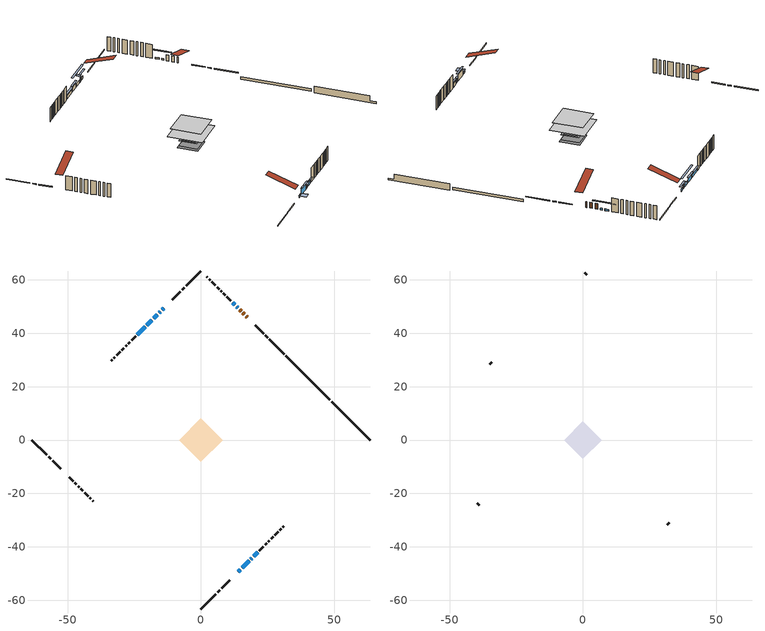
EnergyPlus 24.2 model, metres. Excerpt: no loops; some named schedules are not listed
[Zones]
conditioned space
 floor outside (Floor1 construction): -3.19,0 0,3.19 3.19,0 0,-3.19 z1.17
 floor adiabatic (Floor3 construction): -4.11,0 0,4.11 4.11,0 0,-4.11 z1.17
 floor adiabatic (AdiabaticFloorConstruction): -8.16,0 0,8.16 8.16,0 0,-8.16 z3.61
 floor foundation (Slab1 construction): -4.76,0 0,4.76 4.76,0 0,-4.76 z-1.15
 floor foundation (Slab2 construction): -4.12,0.26 -0.26,4.12 4.12,-0.26 0.26,-4.12 z-0.76
 wall outside (RimJoist1 construction): 0,-63.33 5.55,-57.77 / -63.33,0 -57.77,-5.55 / 0,63.33 -5.55,57.77 / 31.15,32.18 25.6,37.73 z1.17:1.47
 wall outside (RimJoist2 construction): 6.21,-57.12 7.03,-56.3 / -57.12,-6.21 -56.3,-7.03 / -6.21,57.12 -7.03,56.3 / 24.94,38.39 24.12,39.2 z1.17:1.47
 wall outside (RimJoist4 construction): 7.68,-55.64 10.77,-52.56 / -55.64,-7.68 -52.56,-10.77 / -7.68,55.64 -10.77,52.56 / 23.47,39.86 20.38,42.95 z1.17:1.47
 wall outside (AdiabaticWallConstruction 1): 17.25,46.07 16.94,46.39 / 16.28,47.04 15.7,47.63 / 15.04,48.28 14.46,48.87 z1.17:3.2
 wall outside (AdiabaticWallConstruction): -13.89,49.43 -14.61,48.71 / 18.66,-44.67 19.09,-44.24 z1.17:2.19; 13.8,49.52 13.37,49.96 / 12.72,50.61 11.85,51.48 / 13.89,-49.43 14.76,-48.57 z1.17:1.78; 15.41,-47.91 18,-45.33 z1.17:3.25; -15.27,48.06 -15.66,47.66 z1.17:2.95; -16.32,47.01 -17.76,45.57 / 19.74,-43.58 21.18,-42.14 / -20.94,42.39 -23.82,39.51 z1.17:2.29; -18.42,44.91 -20.28,43.04 z1.17:2.69
 wall outside (Wall1 construction): 21.84,-41.49 23.37,-39.96 / -49.43,-13.9 -47.9,-15.43 / -24.47,38.85 -26,37.32 / 11.2,52.13 9.66,53.66 z1.17:6.05
 wall outside (Wall2 construction): 24.03,-39.3 24.62,-38.71 / -47.24,-16.08 -46.66,-16.67 / -26.66,36.67 -27.25,36.08 / 9.01,54.32 8.42,54.91 z1.17:6.05
 wall outside (Wall3 construction): 25.27,-38.05 25.59,-37.73 / -46,-17.33 -45.68,-17.65 / -27.91,35.42 -28.23,35.1 / 7.76,55.56 7.44,55.88 z1.17:6.05
 wall outside (Wall4 construction): 26.25,-37.08 27.04,-36.29 / -45.02,-18.3 -44.24,-19.09 / -28.88,34.44 -29.67,33.66 / 6.79,56.54 6,57.33 z1.17:6.05
 wall outside (Wall5 construction): 27.69,-35.63 28.94,-34.39 / -43.58,-19.75 -42.33,-21 / -30.33,33 -31.57,31.75 / 5.34,57.98 4.09,59.23 z1.17:6.05
 wall outside (Wall6 construction): 29.6,-33.73 29.98,-33.34 / -41.67,-21.65 -41.29,-22.04 / -32.23,31.1 -32.62,30.71 / 3.44,59.89 3.05,60.28 z1.17:6.05
 wall outside (Wall7 construction): 30.64,-32.69 30.95,-32.38 / -40.63,-22.7 -40.32,-23 / -33.27,30.05 -33.58,29.75 / 2.39,60.93 2.09,61.24 z1.17:6.05
 wall foundation (FoundationWall1 construction): 48.93,14.4,-1.15 48.93,14.4,1.17 61.89,1.44,1.17 61.89,1.44,-0.57 63.33,0,-0.57 63.33,0,-1.15
 wall foundation (FoundationWall2 construction): 48.27,15.05 31.81,31.52 z-0.76:0.15
 window (WindowConstruction): -13.9,49.43 -14.61,48.71 z1.17:2.18
 window (WindowConstruction 8): 13.8,49.52 13.37,49.96 z1.17:1.78
 window (WindowConstruction 9): 12.71,50.61 11.85,51.47 z1.17:1.78
 window (WindowConstruction 10): 13.9,-49.43 14.76,-48.57 z1.17:1.78
 window (WindowConstruction 1): 15.41,-47.91 18,-45.33 z1.17:3.25
 window (WindowConstruction 7): -15.27,48.06 -15.66,47.66 z1.17:2.95
 window (WindowConstruction 2): -16.32,47.01 -17.76,45.57 z1.17:2.29
 window (WindowConstruction 3): -18.42,44.91 -20.28,43.04 z1.17:2.69
 window (WindowConstruction 4): 18.66,-44.67 19.09,-44.24 z1.17:2.18
 window (WindowConstruction 5): 19.75,-43.58 21.18,-42.14 z1.17:2.29
 window (WindowConstruction 6): -20.94,42.39 -23.82,39.51 z1.17:2.29
 door (Door): 17.25,46.07 16.94,46.39 z1.17:3.2
 door (Door 1): 16.28,47.04 15.7,47.63 z1.17:3.2
 door (Door 2): 15.04,48.28 14.46,48.87 z1.17:3.2
 ceiling adiabatic (AdiabaticFloorConstruction): 0,-8.16 8.16,0 0,8.16 -8.16,0 z3.61
attic - vented
 floor to conditioned space (Floor2 construction Reversed): -7.05,0 0,7.05 7.05,0 0,-7.05 z6.05
 wall outside (Wall8 construction): 31.6,-31.72 32.38,-30.95 / -39.67,-23.66 -38.89,-24.43 / -34.24,29.09 -35.01,28.32 / 1.43,61.9 0.66,62.67 z1.17:6.05
 roof outside (Roof1 construction): 13.24,-50.09,6.05 6.37,-43.22,9.28 4.56,-45.03,9.28 11.43,-51.9,6.05; -50.09,-13.24,6.05 -43.22,-6.37,9.28 -45.03,-4.56,9.28 -51.9,-11.43,6.05; -13.24,50.09,6.05 -6.37,43.22,9.28 -4.56,45.03,9.28 -11.43,51.9,6.05; 17.91,45.42,6.05 11.04,38.55,9.28 12.85,36.74,9.28 19.72,43.61,6.05
shading: -15.69,47.64 -12.82,50.51 -13.14,50.83 -16.01,47.96 z3.71; 11.64,51.68 15.53,47.8 15.85,48.12 11.97,52.01 z4.22; 10.13,53.2 14.44,48.89 14.77,49.21 10.45,53.53 z4.22; 14.97,-48.36 13.68,-49.64 15.41,-51.37 16.69,-50.08 z2.08; 18.43,-44.9 14.98,-48.34 15.31,-48.67 18.76,-45.22 z3.86; -15.88,47.45 -15.06,48.27 -15.92,49.13 -16.74,48.31 z3.25; -20.35,42.98 -13.73,49.59 -14.06,49.92 -20.67,43.3 z5.95; -20.72,42.61 -17.98,45.34 -18.31,45.67 -21.04,42.94 z3.3; 19.52,-43.81 18.23,-45.1 18.55,-45.43 19.84,-44.13 z2.79; 21.61,-41.71 19.31,-44.01 19.64,-44.34 21.94,-42.04 z2.9; -24.25,39.08 -20.51,42.82 -20.84,43.14 -24.57,39.4 z2.9
[Building]
Building 1: Terrain=Suburbs
[Site:Location]
Montreal Mirabel Intl AP_QC: Latitude {deg}=45.68; Longitude {deg}=-74.03; Time Zone {hr}=-5; Elevation {m}=82; Keep Site Location Information=Yes
[Site:GroundTemperature:Shallow]
0.642858, -1.75623, -1.94836, -0.80987, 3.76054, 8.30966, 12.2535, 14.7518, 14.9641, 12.9321, 9.08883, 4.67926
[Site:WaterMainsTemperature]
Calculation Method=Schedule; Temperature Schedule=mains temperature schedule
[Material] Roughness=Rough; Thermal Absorptance=0.9
Name | Thickness {m} | Conductivity {W/m-K} | Density {kg/m3} | Specific Heat {J/kg-K} | Solar Absorptance | Visible Absorptance
asphalt or fiberglass shingles | 0.00635 | 0.162714 | 1121.4 | 1465.45 | 0.4 | 0.4
ceiling loosefill ins | 0.254 | 0.0480833 | 16.02 | 1046.75 | 0.7 | 0.7
ceiling stud and cavity | 0.1397 | 0.137024 | 65.682 | 1177.47 | 0.7 | 0.7
concrete 4.0 in. | 0.1016 | 1.803125 | 2242.8 | 837.4 | 0.7 | 0.7
concrete 8.0 in. | 0.2032 | 1.803125 | 2242.8 | 837.4 | 0.7 | 0.7
door material | 0.04445 | 0.0451087 | 512.64 | 1214.23 | 0.7 | 0.7
door material 1 | 0.04445 | 0.188738 | 512.64 | 1214.23 | 0.7 | 0.7
exterior vertical ins | 0.0383733 | 0.029427 | 32.04 | 1214.23 | 0.7 | 0.7
exterior vertical ins 1 | 0.00974159 | 0.029427 | 32.04 | 1214.23 | 0.7 | 0.7
floor covering | 0.0127 | 0.0433444 | 54.468 | 1339.84 | 0.6 | 0.6
floor covering 1 | 0.0127 | 9.015625 | 54.468 | 1339.84 | 0.6 | 0.6
floor rigid ins; wall rigid ins | 0.512978 | 0.029427 | 32.04 | 1214.23 | 0.7 | 0.7
floor stud and cavity | 0.1397 | 1.58053 | 92.3553 | 1139.71 | 0.7 | 0.7
floor stud and cavity 1 | 0.0889 | 0.261322 | 50.32683 | 1063.81 | 0.7 | 0.7
floor stud and cavity 2 | 0.1397 | 1.75129 | 37.0049 | 1207.88 | 0.7 | 0.7
furniture material conditioned space 1 | 0.1524 | 0.115458 | 640.8 | 1214.23 | 0.6 | 0.6
gypsum board | 0.0127 | 0.160291 | 801 | 837.4 | 0.6 | 0.6
gypsum board 1 | 0.00254 | 0.160291 | 801 | 837.4 | 0.6 | 0.6
gypsum board 2 | 0.0127 | 0.160291 | 801 | 837.4 | 0.7 | 0.7
osb sheathing 0.5 in. | 0.0127 | 0.115458 | 512.64 | 1214.23 | 0.7 | 0.7
osb sheathing 0.75 in. | 0.01905 | 0.115458 | 512.64 | 1214.23 | 0.7 | 0.7
osb sheathing 2.0 in. | 0.0508 | 0.115458 | 512.64 | 1214.23 | 0.7 | 0.7
rim joist stud and cavity | 0.0508 | 0.433314 | 125.044 | 1163.47 | 0.6 | 0.6
rim joist stud and cavity 1 | 0.0508 | 0.0412981 | 125.044 | 1163.47 | 0.6 | 0.6
rim joist stud and cavity 2 | 0.0508 | 0.126838 | 50.32683 | 1063.81 | 0.6 | 0.6
wall stud and cavity | 0.1397 | 0.0977075 | 139.0536 | 1170.24 | 0.7 | 0.7
wall stud and cavity 1 | 0.1397 | 0.0777065 | 139.0536 | 1170.24 | 0.7 | 0.7
wall stud and cavity 2 | 0.1397 | 0.0759945 | 139.0536 | 1170.24 | 0.7 | 0.7
wall stud and cavity 3 | 0.0889 | 0.219305 | 50.32683 | 1063.81 | 0.7 | 0.7
wall stud and cavity 4 | 0.1397 | 0.0988026 | 139.0536 | 1170.24 | 0.7 | 0.7
wall stud and cavity 5 | 0.1397 | 0.0765814 | 139.0536 | 1170.24 | 0.7 | 0.7
wall stud and cavity 6 | 0.1397 | 0.168448 | 139.0536 | 1170.24 | 0.7 | 0.7
wall stud and cavity 7 | 0.0889 | 6.9971 | 50.32683 | 1063.81 | 0.6 | 0.6
wall stud and cavity 8 | 0.0889 | 0.380278 | 52.3479 | 1209.89 | 0.7 | 0.7
wall stud and cavity 9 | 0.0889 | 0.391764 | 83.0341 | 1211.67 | 0.7 | 0.7
wood siding | 0.0254 | 0.102417 | 544.68 | 1172.36 | 0.4 | 0.4
wood siding 1 | 0.00254 | 0.102417 | 544.68 | 1172.36 | 0.4 | 0.4
wood siding 2; wood siding 3; wood siding 4 | 0.0254 | 0.102417 | 544.68 | 1172.36 | 0.7 | 0.7
[WindowMaterial:SimpleGlazingSystem]
Name | U-Factor {W/m2-K} | Solar Heat Gain Coefficient
WindowMaterial | 2.93666 | 0.57
WindowMaterial 1 | 2.82821 | 0.59
WindowMaterial 2 | 2.90259 | 0.63
WindowMaterial 3 | 2.87988 | 0.66
WindowMaterial 4 | 2.97414 | 0.52
WindowMaterial 5 | 4.03876 | 0.67
WindowMaterial 6 | 2.75156 | 0.4
WindowMaterial 7 | 2.76916 | 0.49
[Construction]
AdiabaticFloorConstruction: floor stud and cavity 2, floor rigid ins, osb sheathing 0.75 in., floor covering
AdiabaticWallConstruction: wood siding 3, wall rigid ins, wall stud and cavity 8, gypsum board
AdiabaticWallConstruction 1: wood siding 4, wall rigid ins, wall stud and cavity 8, gypsum board
Door: door material
Door 1; Door 2: door material 1
Floor1 construction: floor stud and cavity, osb sheathing 0.75 in., floor covering
Floor2 construction Reversed: gypsum board, ceiling stud and cavity, ceiling loosefill ins
Floor3 construction: floor stud and cavity 1, floor covering 1
FoundationWall1 construction; FoundationWall2 construction: concrete 8.0 in., gypsum board 2
furniture construction conditioned space 1: furniture material conditioned space 1
PartitionWallConstruction: gypsum board, wall stud and cavity 9, gypsum board
RimJoist1 construction: wood siding 2, osb sheathing 2.0 in., rim joist stud and cavity
RimJoist2 construction: wood siding 2, osb sheathing 2.0 in., rim joist stud and cavity 1
RimJoist4 construction: wood siding 2, rim joist stud and cavity 2
Roof1 construction: asphalt or fiberglass shingles
Slab1 construction; Slab2 construction: concrete 4.0 in.
Wall1 construction: wood siding, osb sheathing 0.5 in., wall stud and cavity, gypsum board
Wall2 construction: wood siding, osb sheathing 0.5 in., wall stud and cavity 1, gypsum board
Wall3 construction: wood siding, osb sheathing 0.5 in., wall stud and cavity 2, gypsum board
Wall4 construction: wood siding 1, wall stud and cavity 3, gypsum board 1
Wall5 construction: wood siding, osb sheathing 0.5 in., wall stud and cavity 4, gypsum board
Wall6 construction: wood siding, osb sheathing 0.5 in., wall stud and cavity 5, gypsum board
Wall7 construction: wood siding, osb sheathing 0.5 in., wall stud and cavity 6, gypsum board
Wall8 construction: wood siding 1, wall stud and cavity 7
WindowConstruction: WindowMaterial
WindowConstruction 1: WindowMaterial 1
WindowConstruction 10; WindowConstruction 8: WindowMaterial 6
WindowConstruction 2; WindowConstruction 5; WindowConstruction 6: WindowMaterial 2
WindowConstruction 3: WindowMaterial 3
WindowConstruction 4: WindowMaterial 4
WindowConstruction 7: WindowMaterial 5
WindowConstruction 9: WindowMaterial 7
[Zone] Multiplier=1; Part of Total Floor Area=Yes
Name | Volume {m3}
attic - vented | 52.231
conditioned space | 458.5
[Space]
Name | Zone | Volume {m3}
attic - vented 1 | attic - vented | 52.231
conditioned space 1 | conditioned space | 458.5
[ZoneInfiltration:EffectiveLeakageArea]
infil attic - vented 1: Zone or Space=attic - vented 1; Schedule=Always On Discrete; Effective Air Leakage Area {cm2}=4587.69; Stack Coefficient=0.000564214; Wind Coefficient=1.60488e-05
[ZoneMixing]
whole house fan mix: Zone or Space=attic - vented; Schedule=Always On Continuous; Design Flow Rate Calculation Method=Flow/Zone; Design Flow Rate {m3/s}=0; Source Zone or Space=conditioned space
[SurfaceProperty:ExposedFoundationPerimeter] Exposed Perimeter Calculation Method=TotalExposedPerimeter
Name | Total Exposed Perimeter {m}
Slab1 | 20.361
Slab2 | 23.287
[InternalMass] Zone or ZoneList=conditioned space; Space or SpaceList=conditioned space 1
Name | Construction | Surface Area {m2}
furniture mass conditioned space 1 | furniture construction conditioned space 1 | 106.548
partition wall mass | PartitionWallConstruction | 232.61
[Lights]
interior lighting: Zone or ZoneList or Space or SpaceList=conditioned space 1; Schedule=interior lighting schedule; Design Level Calculation Method=LightingLevel; Lighting Level {W}=343.2; Return Air Fraction=0; Fraction Radiant=0.6; Fraction Visible=0.2; Fraction Replaceable=1
[People]
occupants: Zone or ZoneList or Space or SpaceList=conditioned space 1; Number of People Schedule=occupants schedule; Number of People Calculation Method=People; Number of People=3; Fraction Radiant=0.314171; Sensible Heat Fraction=0.56303; Activity Level Schedule=occupants activity schedule; Carbon Dioxide Generation Rate {m3/s-W}=0; Enable ASHRAE 55 Comfort Warnings=No; Mean Radiant Temperature Calculation Type=EnclosureAveraged
[ElectricEquipment] Zone or ZoneList or Space or SpaceList=conditioned space 1; Design Level Calculation Method=EquipmentLevel
Name | Schedule | Design Level {W} | Fraction Latent | Fraction Radiant | Fraction Lost
clothes dryer | clothes dryer schedule | 140.772 | 0.015 | 0.081 | 0.85
clothes washer | clothes washer schedule | 32.1985 | 0.03 | 0.162 | 0.7
cooking range | cooking range schedule | 215.147 | 0.08 | 0.432 | 0.2
dishwasher | dishwasher schedule | 66.8632 | 0.3 | 0.18 | 0.4
fridge | fridge schedule | 72.9452 | 0 | 0.6 | 0
mech vent bath fan 0 | mech vent bath fan 0 schedule | 50.2 | 0 | 0 | 1
mech vent house fan | mech vent house fan schedule | 0 | 0 | 0 | 1
mech vent house fan cfis | mech vent house fan cfis schedule | 0 | 0 | 0 | 0
mech vent range fan 0 | mech vent range fan 0 schedule | 57 | 0 | 0 | 1
misc plug loads | misc plug loads schedule | 494.7 | 0.045 | 0.513 | 0.1
whole house fan | Always On Discrete | 0 | 0 | 0 | 1
[OtherEquipment] Zone or ZoneList or Space or SpaceList=conditioned space 1; Design Level Calculation Method=EquipmentLevel
Name | Fuel Type | Schedule | Design Level {W} | Fraction Latent | Fraction Radiant | Fraction Lost
clothes dryer 1 | Electricity | clothes dryer schedule | 0 | 0.015 | 0.081 | 0.85
cooking range 1 | Electricity | cooking range schedule | 0 | 0.08 | 0.432 | 0.2
general water use latent | None | general water use schedule | 62.594 | 1 | 0 | 0
general water use sensible | None | general water use schedule | -61.6891 | 0 | 0.6 | 0
mech vent house fan latent load | None | Always On Discrete | 0 | 1 | 0 | 0
mech vent house fan sensible load | None | Always On Discrete | 0 | 0 | 0 | 0
water heater energy adjustment1 | Electricity | Always On Discrete | 0.01 | 0 | 0 | 1
[ZoneInfiltration:DesignFlowRate] Zone or ZoneList or Space or SpaceList=conditioned space 1; Schedule=Always On Discrete; Design Flow Rate Calculation Method=Flow/Zone; Design Flow Rate {m3/s}=0
infil flow; natural vent flow; whole house fan flow
[Foundation:Kiva] Initial Indoor Air Temperature {C}=18; Wall Depth Below Slab {m}=0.2032; Custom Block X Position 1 {m}=0.2159; Custom Block Z Position 1 {m}=0
Name | Wall Height Above Grade {m} | Custom Block Material Name 1 | Custom Block Depth 1 {m}
Foundation Kiva 1 | 1.16997 | exterior vertical ins | 2.31999
Foundation Kiva 2 | 0.150023 | exterior vertical ins 1 | 0.910011
[Foundation:Kiva:Settings]
Soil Conductivity {W/m-K}=0.849921; Soil Density {kg/m3}=1842.3; Soil Specific Heat {J/kg-K}=418.7; Ground Solar Absorptivity=0.9; Ground Thermal Absorptivity=0.9; Ground Surface Roughness {m}=0.03; Far-Field Width {m}=40; Deep-Ground Boundary Condition=ZeroFlux; Deep-Ground Depth {m}=40; Minimum Cell Dimension {m}=0.2; Maximum Cell Growth Coefficient=3; Simulation Timestep=Timestep
[Exterior:Lights]
exterior lighting: Schedule=exterior lighting schedule; Design Level {W}=75.6
[Schedule:Constant]
Name | Hourly Value
Always On Continuous; mech vent house fan schedule; mech vent house fan cfis schedule; Always On Discrete | 1
occupants activity schedule | 117.228
fridge schedule | 0
[Schedule:Week:Daily]
interior lighting schedule Week Rule - Jan1-Jan27: interior lighting schedule day, interior lighting schedule day, interior lighting schedule day, interior lighting schedule day, interior lighting schedule day, interior lighting schedule day, interior lighting schedule day, interior lighting schedule default day, interior lighting schedule default day, interior lighting schedule default day, interior lighting schedule default day, interior lighting schedule default day
interior lighting schedule Week Rule - Jan28-Feb3: interior lighting schedule day, interior lighting schedule day, interior lighting schedule day, interior lighting schedule day, interior lighting schedule day 1, interior lighting schedule day 1, interior lighting schedule day 1, interior lighting schedule default day, interior lighting schedule default day, interior lighting schedule default day, interior lighting schedule default day, interior lighting schedule default day
interior lighting schedule Week Rule - Feb4-Feb24: interior lighting schedule day 1, interior lighting schedule day 1, interior lighting schedule day 1, interior lighting schedule day 1, interior lighting schedule day 1, interior lighting schedule day 1, interior lighting schedule day 1, interior lighting schedule default day, interior lighting schedule default day, interior lighting schedule default day, interior lighting schedule default day, interior lighting schedule default day
interior lighting schedule Week Rule - Feb25-Mar3: interior lighting schedule day 1, interior lighting schedule day 1, interior lighting schedule day 1, interior lighting schedule day 1, interior lighting schedule day 2, interior lighting schedule day 2, interior lighting schedule day 2, interior lighting schedule default day, interior lighting schedule default day, interior lighting schedule default day, interior lighting schedule default day, interior lighting schedule default day
interior lighting schedule Week Rule - Mar4-Mar31: interior lighting schedule day 2, interior lighting schedule day 2, interior lighting schedule day 2, interior lighting schedule day 2, interior lighting schedule day 2, interior lighting schedule day 2, interior lighting schedule day 2, interior lighting schedule default day, interior lighting schedule default day, interior lighting schedule default day, interior lighting schedule default day, interior lighting schedule default day
interior lighting schedule Week Rule - Apr1-Apr28: interior lighting schedule day 3, interior lighting schedule day 3, interior lighting schedule day 3, interior lighting schedule day 3, interior lighting schedule day 3, interior lighting schedule day 3, interior lighting schedule day 3, interior lighting schedule default day, interior lighting schedule default day, interior lighting schedule default day, interior lighting schedule default day, interior lighting schedule default day
interior lighting schedule Week Rule - Apr29-May5: interior lighting schedule day 3, interior lighting schedule day 3, interior lighting schedule day 4, interior lighting schedule day 4, interior lighting schedule day 4, interior lighting schedule day 4, interior lighting schedule day 4, interior lighting schedule default day, interior lighting schedule default day, interior lighting schedule default day, interior lighting schedule default day, interior lighting schedule default day
interior lighting schedule Week Rule - May6-May26: interior lighting schedule day 4, interior lighting schedule day 4, interior lighting schedule day 4, interior lighting schedule day 4, interior lighting schedule day 4, interior lighting schedule day 4, interior lighting schedule day 4, interior lighting schedule default day, interior lighting schedule default day, interior lighting schedule default day, interior lighting schedule default day, interior lighting schedule default day
interior lighting schedule Week Rule - May27-Jun2: interior lighting schedule day 4, interior lighting schedule day 4, interior lighting schedule day 4, interior lighting schedule day 4, interior lighting schedule day 4, interior lighting schedule day 5, interior lighting schedule day 5, interior lighting schedule default day, interior lighting schedule default day, interior lighting schedule default day, interior lighting schedule default day, interior lighting schedule default day
interior lighting schedule Week Rule - Jun3-Jun30: interior lighting schedule day 5, interior lighting schedule day 5, interior lighting schedule day 5, interior lighting schedule day 5, interior lighting schedule day 5, interior lighting schedule day 5, interior lighting schedule day 5, interior lighting schedule default day, interior lighting schedule default day, interior lighting schedule default day, interior lighting schedule default day, interior lighting schedule default day
interior lighting schedule Week Rule - Jul1-Jul28: interior lighting schedule day 6, interior lighting schedule day 6, interior lighting schedule day 6, interior lighting schedule day 6, interior lighting schedule day 6, interior lighting schedule day 6, interior lighting schedule day 6, interior lighting schedule default day, interior lighting schedule default day, interior lighting schedule default day, interior lighting schedule default day, interior lighting schedule default day
interior lighting schedule Week Rule - Jul29-Aug4: interior lighting schedule day 6, interior lighting schedule day 6, interior lighting schedule day 6, interior lighting schedule day 7, interior lighting schedule day 7, interior lighting schedule day 7, interior lighting schedule day 7, interior lighting schedule default day, interior lighting schedule default day, interior lighting schedule default day, interior lighting schedule default day, interior lighting schedule default day
interior lighting schedule Week Rule - Aug5-Aug25: interior lighting schedule day 7, interior lighting schedule day 7, interior lighting schedule day 7, interior lighting schedule day 7, interior lighting schedule day 7, interior lighting schedule day 7, interior lighting schedule day 7, interior lighting schedule default day, interior lighting schedule default day, interior lighting schedule default day, interior lighting schedule default day, interior lighting schedule default day
interior lighting schedule Week Rule - Aug26-Sep1: interior lighting schedule day 7, interior lighting schedule day 7, interior lighting schedule day 7, interior lighting schedule day 7, interior lighting schedule day 7, interior lighting schedule day 7, interior lighting schedule day 8, interior lighting schedule default day, interior lighting schedule default day, interior lighting schedule default day, interior lighting schedule default day, interior lighting schedule default day
interior lighting schedule Week Rule - Sep2-Sep29: interior lighting schedule day 8, interior lighting schedule day 8, interior lighting schedule day 8, interior lighting schedule day 8, interior lighting schedule day 8, interior lighting schedule day 8, interior lighting schedule day 8, interior lighting schedule default day, interior lighting schedule default day, interior lighting schedule default day, interior lighting schedule default day, interior lighting schedule default day
interior lighting schedule Week Rule - Sep30-Oct6: interior lighting schedule day 8, interior lighting schedule day 9, interior lighting schedule day 9, interior lighting schedule day 9, interior lighting schedule day 9, interior lighting schedule day 9, interior lighting schedule day 9, interior lighting schedule default day, interior lighting schedule default day, interior lighting schedule default day, interior lighting schedule default day, interior lighting schedule default day
interior lighting schedule Week Rule - Oct7-Oct27: interior lighting schedule day 9, interior lighting schedule day 9, interior lighting schedule day 9, interior lighting schedule day 9, interior lighting schedule day 9, interior lighting schedule day 9, interior lighting schedule day 9, interior lighting schedule default day, interior lighting schedule default day, interior lighting schedule default day, interior lighting schedule default day, interior lighting schedule default day
interior lighting schedule Week Rule - Oct28-Nov3: interior lighting schedule day 9, interior lighting schedule day 9, interior lighting schedule day 9, interior lighting schedule day 9, interior lighting schedule day 10, interior lighting schedule day 10, interior lighting schedule day 10, interior lighting schedule default day, interior lighting schedule default day, interior lighting schedule default day, interior lighting schedule default day, interior lighting schedule default day
interior lighting schedule Week Rule - Nov4-Nov24: interior lighting schedule day 10, interior lighting schedule day 10, interior lighting schedule day 10, interior lighting schedule day 10, interior lighting schedule day 10, interior lighting schedule day 10, interior lighting schedule day 10, interior lighting schedule default day, interior lighting schedule default day, interior lighting schedule default day, interior lighting schedule default day, interior lighting schedule default day
interior lighting schedule Week Rule - Nov25-Dec1: interior lighting schedule day 10, interior lighting schedule day 10, interior lighting schedule day 10, interior lighting schedule day 10, interior lighting schedule day 10, interior lighting schedule day 10, interior lighting schedule day 11, interior lighting schedule default day, interior lighting schedule default day, interior lighting schedule default day, interior lighting schedule default day, interior lighting schedule default day
interior lighting schedule Week Rule - Dec2-Dec31: interior lighting schedule day 11, interior lighting schedule day 11, interior lighting schedule day 11, interior lighting schedule day 11, interior lighting schedule day 11, interior lighting schedule day 11, interior lighting schedule day 11, interior lighting schedule default day, interior lighting schedule default day, interior lighting schedule default day, interior lighting schedule default day, interior lighting schedule default day
occupants schedule Week Rule - Jan1-Dec31: occupants schedule day, occupants schedule day, occupants schedule day, occupants schedule day, occupants schedule day, occupants schedule day, occupants schedule day, occupants schedule default day, occupants schedule default day, occupants schedule default day, occupants schedule default day, occupants schedule default day
clothes dryer schedule Week Rule - Jan1-Dec31: clothes dryer schedule day, clothes dryer schedule day, clothes dryer schedule day, clothes dryer schedule day, clothes dryer schedule day, clothes dryer schedule day, clothes dryer schedule day, clothes dryer schedule default day, clothes dryer schedule default day, clothes dryer schedule default day, clothes dryer schedule default day, clothes dryer schedule default day
clothes washer schedule Week Rule - Jan1-Dec31: clothes washer schedule day, clothes washer schedule day, clothes washer schedule day, clothes washer schedule day, clothes washer schedule day, clothes washer schedule day, clothes washer schedule day, clothes washer schedule default day, clothes washer schedule default day, clothes washer schedule default day, clothes washer schedule default day, clothes washer schedule default day
cooking range schedule Week Rule - Jan1-Dec31: cooking range schedule day, cooking range schedule day, cooking range schedule day, cooking range schedule day, cooking range schedule day, cooking range schedule day, cooking range schedule day, cooking range schedule default day, cooking range schedule default day, cooking range schedule default day, cooking range schedule default day, cooking range schedule default day
dishwasher schedule Week Rule - Jan1-Dec31: dishwasher schedule day, dishwasher schedule day, dishwasher schedule day, dishwasher schedule day, dishwasher schedule day, dishwasher schedule day, dishwasher schedule day, dishwasher schedule default day, dishwasher schedule default day, dishwasher schedule default day, dishwasher schedule default day, dishwasher schedule default day
mech vent bath fan 0 schedule Week Rule - Jan1-Dec31: mech vent bath fan 0 schedule day, mech vent bath fan 0 schedule day, mech vent bath fan 0 schedule day, mech vent bath fan 0 schedule day, mech vent bath fan 0 schedule day, mech vent bath fan 0 schedule day, mech vent bath fan 0 schedule day, mech vent bath fan 0 schedule default day, mech vent bath fan 0 schedule default day, mech vent bath fan 0 schedule default day, mech vent bath fan 0 schedule default day, mech vent bath fan 0 schedule default day
mech vent range fan 0 schedule Week Rule - Jan1-Dec31: mech vent range fan 0 schedule day, mech vent range fan 0 schedule day, mech vent range fan 0 schedule day, mech vent range fan 0 schedule day, mech vent range fan 0 schedule day, mech vent range fan 0 schedule day, mech vent range fan 0 schedule day, mech vent range fan 0 schedule default day, mech vent range fan 0 schedule default day, mech vent range fan 0 schedule default day, mech vent range fan 0 schedule default day, mech vent range fan 0 schedule default day
misc plug loads schedule Week Rule - Jan1-Dec31: misc plug loads schedule day, misc plug loads schedule day, misc plug loads schedule day, misc plug loads schedule day, misc plug loads schedule day, misc plug loads schedule day, misc plug loads schedule day, misc plug loads schedule default day, misc plug loads schedule default day, misc plug loads schedule default day, misc plug loads schedule default day, misc plug loads schedule default day
general water use schedule Week Rule - Jan1-Dec31: general water use schedule day, general water use schedule day, general water use schedule day, general water use schedule day, general water use schedule day, general water use schedule day, general water use schedule day, general water use schedule default day, general water use schedule default day, general water use schedule default day, general water use schedule default day, general water use schedule default day
exterior lighting schedule Week Rule - Jan1-Jan27: exterior lighting schedule day, exterior lighting schedule day, exterior lighting schedule day, exterior lighting schedule day, exterior lighting schedule day, exterior lighting schedule day, exterior lighting schedule day, exterior lighting schedule default day, exterior lighting schedule default day, exterior lighting schedule default day, exterior lighting schedule default day, exterior lighting schedule default day
exterior lighting schedule Week Rule - Jan28-Feb3: exterior lighting schedule day, exterior lighting schedule day, exterior lighting schedule day, exterior lighting schedule day, exterior lighting schedule day 1, exterior lighting schedule day 1, exterior lighting schedule day 1, exterior lighting schedule default day, exterior lighting schedule default day, exterior lighting schedule default day, exterior lighting schedule default day, exterior lighting schedule default day
exterior lighting schedule Week Rule - Feb4-Feb24: exterior lighting schedule day 1, exterior lighting schedule day 1, exterior lighting schedule day 1, exterior lighting schedule day 1, exterior lighting schedule day 1, exterior lighting schedule day 1, exterior lighting schedule day 1, exterior lighting schedule default day, exterior lighting schedule default day, exterior lighting schedule default day, exterior lighting schedule default day, exterior lighting schedule default day
exterior lighting schedule Week Rule - Feb25-Mar3: exterior lighting schedule day 1, exterior lighting schedule day 1, exterior lighting schedule day 1, exterior lighting schedule day 1, exterior lighting schedule day 2, exterior lighting schedule day 2, exterior lighting schedule day 2, exterior lighting schedule default day, exterior lighting schedule default day, exterior lighting schedule default day, exterior lighting schedule default day, exterior lighting schedule default day
exterior lighting schedule Week Rule - Mar4-Mar31: exterior lighting schedule day 2, exterior lighting schedule day 2, exterior lighting schedule day 2, exterior lighting schedule day 2, exterior lighting schedule day 2, exterior lighting schedule day 2, exterior lighting schedule day 2, exterior lighting schedule default day, exterior lighting schedule default day, exterior lighting schedule default day, exterior lighting schedule default day, exterior lighting schedule default day
exterior lighting schedule Week Rule - Apr1-Apr28: exterior lighting schedule day 3, exterior lighting schedule day 3, exterior lighting schedule day 3, exterior lighting schedule day 3, exterior lighting schedule day 3, exterior lighting schedule day 3, exterior lighting schedule day 3, exterior lighting schedule default day, exterior lighting schedule default day, exterior lighting schedule default day, exterior lighting schedule default day, exterior lighting schedule default day
exterior lighting schedule Week Rule - Apr29-May5: exterior lighting schedule day 3, exterior lighting schedule day 3, exterior lighting schedule day 4, exterior lighting schedule day 4, exterior lighting schedule day 4, exterior lighting schedule day 4, exterior lighting schedule day 4, exterior lighting schedule default day, exterior lighting schedule default day, exterior lighting schedule default day, exterior lighting schedule default day, exterior lighting schedule default day
exterior lighting schedule Week Rule - May6-May26: exterior lighting schedule day 4, exterior lighting schedule day 4, exterior lighting schedule day 4, exterior lighting schedule day 4, exterior lighting schedule day 4, exterior lighting schedule day 4, exterior lighting schedule day 4, exterior lighting schedule default day, exterior lighting schedule default day, exterior lighting schedule default day, exterior lighting schedule default day, exterior lighting schedule default day
[Schedule:Year]
interior lighting schedule: interior lighting schedule Week Rule - Jan1-Jan27, 1, 1, 1, 27, interior lighting schedule Week Rule - Jan28-Feb3, 1, 28, 2, 3, interior lighting schedule Week Rule - Feb4-Feb24, 2, 4, 2, 24, interior lighting schedule Week Rule - Feb25-Mar3, 2, 25, 3, 3, interior lighting schedule Week Rule - Mar4-Mar31, 3, 4, 3, 31, interior lighting schedule Week Rule - Apr1-Apr28, 4, 1, 4, 28, interior lighting schedule Week Rule - Apr29-May5, 4, 29, 5, 5, interior lighting schedule Week Rule - May6-May26, 5, 6, 5, 26, interior lighting schedule Week Rule - May27-Jun2, 5, 27, 6, 2, interior lighting schedule Week Rule - Jun3-Jun30, 6, 3, 6, 30, interior lighting schedule Week Rule - Jul1-Jul28, 7, 1, 7, 28, interior lighting schedule Week Rule - Jul29-Aug4, 7, 29, 8, 4, interior lighting schedule Week Rule - Aug5-Aug25, 8, 5, 8, 25, interior lighting schedule Week Rule - Aug26-Sep1, 8, 26, 9, 1, interior lighting schedule Week Rule - Sep2-Sep29, 9, 2, 9, 29, interior lighting schedule Week Rule - Sep30-Oct6, 9, 30, 10, 6, interior lighting schedule Week Rule - Oct7-Oct27, 10, 7, 10, 27, interior lighting schedule Week Rule - Oct28-Nov3, 10, 28, 11, 3, interior lighting schedule Week Rule - Nov4-Nov24, 11, 4, 11, 24, interior lighting schedule Week Rule - Nov25-Dec1, 11, 25, 12, 1, interior lighting schedule Week Rule - Dec2-Dec31, 12, 2, 12, 31
occupants schedule: occupants schedule Week Rule - Jan1-Dec31, 1, 1, 12, 31
clothes dryer schedule: clothes dryer schedule Week Rule - Jan1-Dec31, 1, 1, 12, 31
clothes washer schedule: clothes washer schedule Week Rule - Jan1-Dec31, 1, 1, 12, 31
cooking range schedule: cooking range schedule Week Rule - Jan1-Dec31, 1, 1, 12, 31
dishwasher schedule: dishwasher schedule Week Rule - Jan1-Dec31, 1, 1, 12, 31
mech vent bath fan 0 schedule: mech vent bath fan 0 schedule Week Rule - Jan1-Dec31, 1, 1, 12, 31
mech vent range fan 0 schedule: mech vent range fan 0 schedule Week Rule - Jan1-Dec31, 1, 1, 12, 31
misc plug loads schedule: misc plug loads schedule Week Rule - Jan1-Dec31, 1, 1, 12, 31
general water use schedule: general water use schedule Week Rule - Jan1-Dec31, 1, 1, 12, 31
exterior lighting schedule: exterior lighting schedule Week Rule - Jan1-Jan27, 1, 1, 1, 27, exterior lighting schedule Week Rule - Jan28-Feb3, 1, 28, 2, 3, exterior lighting schedule Week Rule - Feb4-Feb24, 2, 4, 2, 24, exterior lighting schedule Week Rule - Feb25-Mar3, 2, 25, 3, 3, exterior lighting schedule Week Rule - Mar4-Mar31, 3, 4, 3, 31, exterior lighting schedule Week Rule - Apr1-Apr28, 4, 1, 4, 28, exterior lighting schedule Week Rule - Apr29-May5, 4, 29, 5, 5, exterior lighting schedule Week Rule - May6-May26, 5, 6, 5, 26, exterior lighting schedule Week Rule - May27-Jun2, 5, 27, 6, 2, exterior lighting schedule Week Rule - Jun3-Jun30, 6, 3, 6, 30, exterior lighting schedule Week Rule - Jul1-Jul28, 7, 1, 7, 28, exterior lighting schedule Week Rule - Jul29-Aug4, 7, 29, 8, 4, exterior lighting schedule Week Rule - Aug5-Aug25, 8, 5, 8, 25, exterior lighting schedule Week Rule - Aug26-Sep1, 8, 26, 9, 1, exterior lighting schedule Week Rule - Sep2-Sep29, 9, 2, 9, 29, exterior lighting schedule Week Rule - Sep30-Oct6, 9, 30, 10, 6, exterior lighting schedule Week Rule - Oct7-Oct27, 10, 7, 10, 27, exterior lighting schedule Week Rule - Oct28-Nov3, 10, 28, 11, 3, exterior lighting schedule Week Rule - Nov4-Nov24, 11, 4, 11, 24, exterior lighting schedule Week Rule - Nov25-Dec1, 11, 25, 12, 1, exterior lighting schedule Week Rule - Dec2-Dec31, 12, 2, 12, 31
[Schedule:Compact]
mains temperature schedule: Through: 01/01, For: AllDays, Until: 24:00, 5.61444, Through: 01/02, For: AllDays, Until: 24:00, 5.535, Through: 01/03, For: AllDays, Until: 24:00, 5.45667, Through: 01/04, For: AllDays, Until: 24:00, 5.37944, Through: 01/05, For: AllDays, Until: 24:00, 5.30333, Through: 01/06, For: AllDays, Until: 24:00, 5.22889, Through: 01/07, For: AllDays, Until: 24:00, 5.15611, Through: 01/08, For: AllDays, Until: 24:00, 5.08389, Through: 01/09, For: AllDays, Until: 24:00, 5.01333, Through: 01/10, For: AllDays, Until: 24:00, 4.94444, Through: 01/11, For: AllDays, Until: 24:00, 4.87667, Through: 01/12, For: AllDays, Until: 24:00, 4.81056, Through: 01/13, For: AllDays, Until: 24:00, 4.74556, Through: 01/14, For: AllDays, Until: 24:00, 4.68222, Through: 01/15, For: AllDays, Until: 24:00, 4.62056, Through: 01/16, For: AllDays, Until: 24:00, 4.56, Through: 01/17, For: AllDays, Until: 24:00, 4.50111, Through: 01/18, For: AllDays, Until: 24:00, 4.44389, Through: 01/19, For: AllDays, Until: 24:00, 4.38778, Through: 01/20, For: AllDays, Until: 24:00, 4.33389, Through: 01/21, For: AllDays, Until: 24:00, 4.28111, Through: 01/22, For: AllDays, Until: 24:00, 4.23, Through: 01/23, For: AllDays, Until: 24:00, 4.18056, Through: 01/24, For: AllDays, Until: 24:00, 4.13278, Through: 01/25, For: AllDays, Until: 24:00, 4.08667, Through: 01/26, For: AllDays, Until: 24:00, 4.04222, Through: 01/27, For: AllDays, Until: 24:00, 3.99944, Through: 01/28, For: AllDays, Until: 24:00, 3.95833, Through: 01/29, For: AllDays, Until: 24:00, 3.91889, Through: 01/30, For: AllDays, Until: 24:00, 3.88111, Through: 01/31, For: AllDays, Until: 24:00, 3.845, Through: 02/01, For: AllDays, Until: 24:00, 3.81056, Through: 02/02, For: AllDays, Until: 24:00, 3.77778, Through: 02/03, For: AllDays, Until: 24:00, 3.74722, Through: 02/04, For: AllDays, Until: 24:00, 3.71833, Through: 02/05, For: AllDays, Until: 24:00, 3.69056, Through: 02/06, For: AllDays, Until: 24:00, 3.66556, Through: 02/07, For: AllDays, Until: 24:00, 3.64167, Through: 02/08, For: AllDays, Until: 24:00, 3.61944, Through: 02/09, For: AllDays, Until: 24:00, 3.59944, Through: 02/10, For: AllDays, Until: 24:00, 3.58111, Through: 02/11, For: AllDays, Until: 24:00, 3.56444, Through: 02/12, For: AllDays, Until: 24:00, 3.55, Through: 02/13, For: AllDays, Until: 24:00, 3.53667, Through: 02/14, For: AllDays, Until: 24:00, 3.52556, Through: 02/15, For: AllDays, Until: 24:00, 3.51667, Through: 02/16, For: AllDays, Until: 24:00, 3.50889, Through: 02/17, For: AllDays, Until: 24:00, 3.50333, Through: 02/18, For: AllDays, Until: 24:00, 3.49944, Through: 02/19, For: AllDays, Until: 24:00, 3.49778, Through: 02/20, For: AllDays, Until: 24:00, 3.49778, Through: 02/21, For: AllDays, Until: 24:00, 3.49944, Through: 02/22, For: AllDays, Until: 24:00, 3.50278, Through: 02/23, For: AllDays, Until: 24:00, 3.50833, Through: 02/24, For: AllDays, Until: 24:00, 3.515, Through: 02/25, For: AllDays, Until: 24:00, 3.52444, Through: 02/26, For: AllDays, Until: 24:00, 3.535, Through: 02/27, For: AllDays, Until: 24:00, 3.54778, Through: 02/28, For: AllDays, Until: 24:00, 3.56222, Through: 03/01, For: AllDays, Until: 24:00, 3.57833, Through: 03/02, For: AllDays, Until: 24:00, 3.59667, Through: 03/03, For: AllDays, Until: 24:00, 3.61667, Through: 03/04, For: AllDays, Until: 24:00, 3.63833, Through: 03/05, For: AllDays, Until: 24:00, 3.66167, Through: 03/06, For: AllDays, Until: 24:00, 3.68667, Through: 03/07, For: AllDays, Until: 24:00, 3.71389, Through: 03/08, For: AllDays, Until: 24:00, 3.74278, Through: 03/09, For: AllDays, Until: 24:00, 3.77333, Through: 03/10, For: AllDays, Until: 24:00, 3.80556, Through: 03/11, For: AllDays, Until: 24:00, 3.83944, Through: 03/12, For: AllDays, Until: 24:00, 3.87556, Through: 03/13, For: AllDays, Until: 24:00, 3.91278, Through: 03/14, For: AllDays, Until: 24:00, 3.95222, Through: 03/15, For: AllDays, Until: 24:00, 3.99278, Through: 03/16, For: AllDays, Until: 24:00, 4.03556, Through: 03/17, For: AllDays, Until: 24:00, 4.08, Through: 03/18, For: AllDays, Until: 24:00, 4.12556, Through: 03/19, For: AllDays, Until: 24:00, 4.17333, Through: 03/20, For: AllDays, Until: 24:00, 4.22278, Through: 03/21, For: AllDays, Until: 24:00, 4.27333, Through: 03/22, For: AllDays, Until: 24:00, 4.32556, Through: 03/23, For: AllDays, Until: 24:00, 4.38, Through: 03/24, For: AllDays, Until: 24:00, 4.43556, Through: 03/25, For: AllDays, Until: 24:00, 4.49222, Through: 03/26, For: AllDays, Until: 24:00, 4.55111, Through: 03/27, For: AllDays, Until: 24:00, 4.61111, Through: 03/28, For: AllDays, Until: 24:00, 4.67278, Through: 03/29, For: AllDays, Until: 24:00, 4.73611, Through: 03/30, For: AllDays, Until: 24:00, 4.80056, Through: 03/31, For: AllDays, Until: 24:00, 4.86667, Through: 04/01, For: AllDays, Until: 24:00, 4.93444, Through: 04/02, For: AllDays, Until: 24:00, 5.00333, Through: 04/03, For: AllDays, Until: 24:00, 5.07333, Through: 04/04, For: AllDays, Until: 24:00, 5.145, Through: 04/05, For: AllDays, Until: 24:00, 5.21833, Through: 04/06, For: AllDays, Until: 24:00, 5.29222, Through: 04/07, For: AllDays, Until: 24:00, 5.36778, Through: 04/08, For: AllDays, Until: 24:00, 5.445, Through: 04/09, For: AllDays, Until: 24:00, 5.52333, Through: 04/10, For: AllDays, Until: 24:00, 5.60222, Through: 04/11, For: AllDays, Until: 24:00, 5.68278, Through: 04/12, For: AllDays, Until: 24:00, 5.765, Through: 04/13, For: AllDays, Until: 24:00, 5.84778, Through: 04/14, For: AllDays, Until: 24:00, 5.93167, Through: 04/15, For: AllDays, Until: 24:00, 6.01722, Through: 04/16, For: AllDays, Until: 24:00, 6.10333, Through: 04/17, For: AllDays, Until: 24:00, 6.19056, Through: 04/18, For: AllDays, Until: 24:00, 6.27889, Through: 04/19, For: AllDays, Until: 24:00, 6.36833, Through: 04/20, For: AllDays, Until: 24:00, 6.45833, Through: 04/21, For: AllDays, Until: 24:00, 6.55, Through: 04/22, For: AllDays, Until: 24:00, 6.64222, Through: 04/23, For: AllDays, Until: 24:00, 6.735, Through: 04/24, For: AllDays, Until: 24:00, 6.82944, Through: 04/25, For: AllDays, Until: 24:00, 6.92389, Through: 04/26, For: AllDays, Until: 24:00, 7.01944, Through: 04/27, For: AllDays, Until: 24:00, 7.11611, Through: 04/28, For: AllDays, Until: 24:00, 7.21333, Through: 04/29, For: AllDays, Until: 24:00, 7.31111, Through: 04/30, For: AllDays, Until: 24:00, 7.41, Through: 05/01, For: AllDays, Until: 24:00, 7.50944, Through: 05/02, For: AllDays, Until: 24:00, 7.60889, Through: 05/03, For: AllDays, Until: 24:00, 7.71, Through: 05/04, For: AllDays, Until: 24:00, 7.81111, Through: 05/05, For: AllDays, Until: 24:00, 7.91278, Through: 05/06, For: AllDays, Until: 24:00, 8.015, Through: 05/07, For: AllDays, Until: 24:00, 8.11778, Through: 05/08, For: AllDays, Until: 24:00, 8.22056, Through: 05/09, For: AllDays, Until: 24:00, 8.32444, Through: 05/10, For: AllDays, Until: 24:00, 8.42833, Through: 05/11, For: AllDays, Until: 24:00, 8.53278, Through: 05/12, For: AllDays, Until: 24:00, 8.63722, Through: 05/13, For: AllDays, Until: 24:00, 8.74222, Through: 05/14, For: AllDays, Until: 24:00, 8.84778, Through: 05/15, For: AllDays, Until: 24:00, 8.95333, Through: 05/16, For: AllDays, Until: 24:00, 9.05889, Through: 05/17, For: AllDays, Until: 24:00, 9.165, Through: 05/18, For: AllDays, Until: 24:00, 9.27111, Through: 05/19, For: AllDays, Until: 24:00, 9.37722, Through: 05/20, For: AllDays, Until: 24:00, 9.48389, Through: 05/21, For: AllDays, Until: 24:00, 9.59, Through: 05/22, For: AllDays, Until: 24:00, 9.69667, Through: 05/23, For: AllDays, Until: 24:00, 9.80278, Through: 05/24, For: AllDays, Until: 24:00, 9.90944, Through: 05/25, For: AllDays, Until: 24:00, 10.0156, Through: 05/26, For: AllDays, Until: 24:00, 10.1217, Through: 05/27, For: AllDays, Until: 24:00, 10.2278, Through: 05/28, For: AllDays, Until: 24:00, 10.3339, Through: 05/29, For: AllDays, Until: 24:00, 10.4394, Through: 05/30, For: AllDays, Until: 24:00, 10.545, Through: 05/31, For: AllDays, Until: 24:00, 10.65, Through: 06/01, For: AllDays, Until: 24:00, 10.755, Through: 06/02, For: AllDays, Until: 24:00, 10.86, Through: 06/03, For: AllDays, Until: 24:00, 10.9639, Through: 06/04, For: AllDays, Until: 24:00, 11.0678, Through: 06/05, For: AllDays, Until: 24:00, 11.1717, Through: 06/06, For: AllDays, Until: 24:00, 11.2744, Through: 06/07, For: AllDays, Until: 24:00, 11.3772, Through: 06/08, For: AllDays, Until: 24:00, 11.4789, Through: 06/09, For: AllDays, Until: 24:00, 11.5806, Through: 06/10, For: AllDays, Until: 24:00, 11.6817, Through: 06/11, For: AllDays, Until: 24:00, 11.7822, Through: 06/12, For: AllDays, Until: 24:00, 11.8817, Through: 06/13, For: AllDays, Until: 24:00, 11.9811, Through: 06/14, For: AllDays, Until: 24:00, 12.0794, Through: 06/15, For: AllDays, Until: 24:00, 12.1772, Through: 06/16, For: AllDays, Until: 24:00, 12.2739, Through: 06/17, For: AllDays, Until: 24:00, 12.37, Through: 06/18, For: AllDays, Until: 24:00, 12.4656, Through: 06/19, For: AllDays, Until: 24:00, 12.56, Through: 06/20, For: AllDays, Until: 24:00, 12.6539, Through: 06/21, For: AllDays, Until: 24:00, 12.7467, Through: 06/22, For: AllDays, Until: 24:00, 12.8389, Through: 06/23, For: AllDays, Until: 24:00, 12.93, Through: 06/24, For: AllDays, Until: 24:00, 13.02, Through: 06/25, For: AllDays, Until: 24:00, 13.1089, Through: 06/26, For: AllDays, Until: 24:00, 13.1972, Through: 06/27, For: AllDays, Until: 24:00, 13.2839, Through: 06/28, For: AllDays, Until: 24:00, 13.37, Through: 06/29, For: AllDays, Until: 24:00, 13.455, Through: 06/30, For: AllDays, Until: 24:00, 13.5383, Through: 07/01, For: AllDays, Until: 24:00, 13.6211, Through: 07/02, For: AllDays, Until: 24:00, 13.7028, Through: 07/03, For: AllDays, Until: 24:00, 13.7828, Through: 07/04, For: AllDays, Until: 24:00, 13.8617, Through: 07/05, For: AllDays, Until: 24:00, 13.9394, Through: 07/06, For: AllDays, Until: 24:00, 14.0161, Through: 07/07, For: AllDays, Until: 24:00, 14.0911, Through: 07/08, For: AllDays, Until: 24:00, 14.165, Through: 07/09, For: AllDays, Until: 24:00, 14.2378, Through: 07/10, For: AllDays, Until: 24:00, 14.3089, Through: 07/11, For: AllDays, Until: 24:00, 14.3789, Through: 07/12, For: AllDays, Until: 24:00, 14.4472, Through: 07/13, For: AllDays, Until: 24:00, 14.5144, Through: 07/14, For: AllDays, Until: 24:00, 14.58, Through: 07/15, For: AllDays, Until: 24:00, 14.6444, Through: 07/16, For: AllDays, Until: 24:00, 14.7072, Through: 07/17, For: AllDays, Until: 24:00, 14.7683, Through: 07/18, For: AllDays, Until: 24:00, 14.8278, Through: 07/19, For: AllDays, Until: 24:00, 14.8861, Through: 07/20, For: AllDays, Until: 24:00, 14.9428, Through: 07/21, For: AllDays, Until: 24:00, 14.9978, Through: 07/22, For: AllDays, Until: 24:00, 15.0517, Through: 07/23, For: AllDays, Until: 24:00, 15.1033, Through: 07/24, For: AllDays, Until: 24:00, 15.1539, Through: 07/25, For: AllDays, Until: 24:00, 15.2028, Through: 07/26, For: AllDays, Until: 24:00, 15.2494, Through: 07/27, For: AllDays, Until: 24:00, 15.295, Through: 07/28, For: AllDays, Until: 24:00, 15.3389, Through: 07/29, For: AllDays, Until: 24:00, 15.3811, Through: 07/30, For: AllDays, Until: 24:00, 15.4211, Through: 07/31, For: AllDays, Until: 24:00, 15.46, Through: 08/01, For: AllDays, Until: 24:00, 15.4972, Through: 08/02, For: AllDays, Until: 24:00, 15.5322, Through: 08/03, For: AllDays, Until: 24:00, 15.5656, Through: 08/04, For: AllDays, Until: 24:00, 15.5978, Through: 08/05, For: AllDays, Until: 24:00, 15.6278, Through: 08/06, For: AllDays, Until: 24:00, 15.6561, Through: 08/07, For: AllDays, Until: 24:00, 15.6822, Through: 08/08, For: AllDays, Until: 24:00, 15.7072, Through: 08/09, For: AllDays, Until: 24:00, 15.73, Through: 08/10, For: AllDays, Until: 24:00, 15.7511, Through: 08/11, For: AllDays, Until: 24:00, 15.7706, Through: 08/12, For: AllDays, Until: 24:00, 15.7883, Through: 08/13, For: AllDays, Until: 24:00, 15.8039, Through: 08/14, For: AllDays, Until: 24:00, 15.8178, Through: 08/15, For: AllDays, Until: 24:00, 15.83, Through: 08/16, For: AllDays, Until: 24:00, 15.84, Through: 08/17, For: AllDays, Until: 24:00, 15.8489, Through: 08/18, For: AllDays, Until: 24:00, 15.8556, Through: 08/19, For: AllDays, Until: 24:00, 15.86, Through: 08/20, For: AllDays, Until: 24:00, 15.8633, Through: 08/21, For: AllDays, Until: 24:00, 15.8644, Through: 08/22, For: AllDays, Until: 24:00, 15.8633, Through: 08/23, For: AllDays, Until: 24:00, 15.8611, Through: 08/24, For: AllDays, Until: 24:00, 15.8567, Through: 08/25, For: AllDays, Until: 24:00, 15.8506, Through: 08/26, For: AllDays, Until: 24:00, 15.8428, Through: 08/27, For: AllDays, Until: 24:00, 15.8328, Through: 08/28, For: AllDays, Until: 24:00, 15.8211, Through: 08/29, For: AllDays, Until: 24:00, 15.8078, Through: 08/30, For: AllDays, Until: 24:00, 15.7922, Through: 08/31, For: AllDays, Until: 24:00, 15.7756, Through: 09/01, For: AllDays, Until: 24:00, 15.7567, Through: 09/02, For: AllDays, Until: 24:00, 15.7356, Through: 09/03, For: AllDays, Until: 24:00, 15.7133, Through: 09/04, For: AllDays, Until: 24:00, 15.6889, Through: 09/05, For: AllDays, Until: 24:00, 15.6628, Through: 09/06, For: AllDays, Until: 24:00, 15.635, Through: 09/07, For: AllDays, Until: 24:00, 15.6056, Through: 09/08, For: AllDays, Until: 24:00, 15.5744, Through: 09/09, For: AllDays, Until: 24:00, 15.5411, Through: 09/10, For: AllDays, Until: 24:00, 15.5061, Through: 09/11, For: AllDays, Until: 24:00, 15.47, Through: 09/12, For: AllDays, Until: 24:00, 15.4317, Through: 09/13, For: AllDays, Until: 24:00, 15.3917, Through: 09/14, For: AllDays, Until: 24:00, 15.35, Through: 09/15, For: AllDays, Until: 24:00, 15.3067, Through: 09/16, For: AllDays, Until: 24:00, 15.2617, Through: 09/17, For: AllDays, Until: 24:00, 15.215, Through: 09/18, For: AllDays, Until: 24:00, 15.1667, Through: 09/19, For: AllDays, Until: 24:00, 15.1167, Through: 09/20, For: AllDays, Until: 24:00, 15.065, Through: 09/21, For: AllDays, Until: 24:00, 15.0122, Through: 09/22, For: AllDays, Until: 24:00, 14.9572, Through: 09/23, For: AllDays, Until: 24:00, 14.9011, Through: 09/24, For: AllDays, Until: 24:00, 14.8433, Through: 09/25, For: AllDays, Until: 24:00, 14.7839, Through: 09/26, For: AllDays, Until: 24:00, 14.7233, Through: 09/27, For: AllDays, Until: 24:00, 14.6606, Through: 09/28, For: AllDays, Until: 24:00, 14.5972, Through: 09/29, For: AllDays, Until: 24:00, 14.5317, Through: 09/30, For: AllDays, Until: 24:00, 14.465, Through: 10/01, For: AllDays, Until: 24:00, 14.3967, Through: 10/02, For: AllDays, Until: 24:00, 14.3272, Through: 10/03, For: AllDays, Until: 24:00, 14.2567, Through: 10/04, For: AllDays, Until: 24:00, 14.1844, Through: 10/05, For: AllDays, Until: 24:00, 14.1106, Through: 10/06, For: AllDays, Until: 24:00, 14.0356, Through: 10/07, For: AllDays, Until: 24:00, 13.9594, Through: 10/08, For: AllDays, Until: 24:00, 13.8822, Through: 10/09, For: AllDays, Until: 24:00, 13.8033, Through: 10/10, For: AllDays, Until: 24:00, 13.7233, Through: 10/11, For: AllDays, Until: 24:00, 13.6422, Through: 10/12, For: AllDays, Until: 24:00, 13.56, Through: 10/13, For: AllDays, Until: 24:00, 13.4767, Through: 10/14, For: AllDays, Until: 24:00, 13.3922, Through: 10/15, For: AllDays, Until: 24:00, 13.3067, Through: 10/16, For: AllDays, Until: 24:00, 13.22, Through: 10/17, For: AllDays, Until: 24:00, 13.1322, Through: 10/18, For: AllDays, Until: 24:00, 13.0433, Through: 10/19, For: AllDays, Until: 24:00, 12.9533, Through: 10/20, For: AllDays, Until: 24:00, 12.8628, Through: 10/21, For: AllDays, Until: 24:00, 12.7711, Through: 10/22, For: AllDays, Until: 24:00, 12.6783, Through: 10/23, For: AllDays, Until: 24:00, 12.585, Through: 10/24, For: AllDays, Until: 24:00, 12.4906, Through: 10/25, For: AllDays, Until: 24:00, 12.395, Through: 10/26, For: AllDays, Until: 24:00, 12.2994, Through: 10/27, For: AllDays, Until: 24:00, 12.2022, Through: 10/28, For: AllDays, Until: 24:00, 12.105, Through: 10/29, For: AllDays, Until: 24:00, 12.0067, Through: 10/30, For: AllDays, Until: 24:00, 11.9078, Through: 10/31, For: AllDays, Until: 24:00, 11.8083, Through: 11/01, For: AllDays, Until: 24:00, 11.7078, Through: 11/02, For: AllDays, Until: 24:00, 11.6072, Through: 11/03, For: AllDays, Until: 24:00, 11.5056, Through: 11/04, For: AllDays, Until: 24:00, 11.4039, Through: 11/05, For: AllDays, Until: 24:00, 11.3011, Through: 11/06, For: AllDays, Until: 24:00, 11.1983, Through: 11/07, For: AllDays, Until: 24:00, 11.095, Through: 11/08, For: AllDays, Until: 24:00, 10.9911, Through: 11/09, For: AllDays, Until: 24:00, 10.8872, Through: 11/10, For: AllDays, Until: 24:00, 10.7822, Through: 11/11, For: AllDays, Until: 24:00, 10.6778, Through: 11/12, For: AllDays, Until: 24:00, 10.5722, Through: 11/13, For: AllDays, Until: 24:00, 10.4672, Through: 11/14, For: AllDays, Until: 24:00, 10.3611, Through: 11/15, For: AllDays, Until: 24:00, 10.2556, Through: 11/16, For: AllDays, Until: 24:00, 10.1494, Through: 11/17, For: AllDays, Until: 24:00, 10.0433, Through: 11/18, For: AllDays, Until: 24:00, 9.93722, Through: 11/19, For: AllDays, Until: 24:00, 9.83056, Through: 11/20, For: AllDays, Until: 24:00, 9.72444, Through: 11/21, For: AllDays, Until: 24:00, 9.61778, Through: 11/22, For: AllDays, Until: 24:00, 9.51167, Through: 11/23, For: AllDays, Until: 24:00, 9.405, Through: 11/24, For: AllDays, Until: 24:00, 9.29889, Through: 11/25, For: AllDays, Until: 24:00, 9.19278, Through: 11/26, For: AllDays, Until: 24:00, 9.08667, Through: 11/27, For: AllDays, Until: 24:00, 8.98111, Through: 11/28, For: AllDays, Until: 24:00, 8.875, Through: 11/29, For: AllDays, Until: 24:00, 8.77, Through: 11/30, For: AllDays, Until: 24:00, 8.665, Through: 12/01, For: AllDays, Until: 24:00, 8.56, Through: 12/02, For: AllDays, Until: 24:00, 8.45556, Through: 12/03, For: AllDays, Until: 24:00, 8.35111, Through: 12/04, For: AllDays, Until: 24:00, 8.24778, Through: 12/05, For: AllDays, Until: 24:00, 8.14444, Through: 12/06, For: AllDays, Until: 24:00, 8.04167, Through: 12/07, For: AllDays, Until: 24:00, 7.93889, Through: 12/08, For: AllDays, Until: 24:00, 7.83722, Through: 12/09, For: AllDays, Until: 24:00, 7.73611, Through: 12/10, For: AllDays, Until: 24:00, 7.63556, Through: 12/11, For: AllDays, Until: 24:00, 7.535, Through: 12/12, For: AllDays, Until: 24:00, 7.43556, Through: 12/13, For: AllDays, Until: 24:00, 7.33667, Through: 12/14, For: AllDays, Until: 24:00, 7.23889, Through: 12/15, For: AllDays, Until: 24:00, 7.14167, Through: 12/16, For: AllDays, Until: 24:00, 7.045, Through: 12/17, For: AllDays, Until: 24:00, 6.94889, Through: 12/18, For: AllDays, Until: 24:00, 6.85389, Through: 12/19, For: AllDays, Until: 24:00, 6.75944, Through: 12/20, For: AllDays, Until: 24:00, 6.66611, Through: 12/21, For: AllDays, Until: 24:00, 6.57389, Through: 12/22, For: AllDays, Until: 24:00, 6.48222, Through: 12/23, For: AllDays, Until: 24:00, 6.39167, Through: 12/24, For: AllDays, Until: 24:00, 6.30222, Through: 12/25, For: AllDays, Until: 24:00, 6.21333, Through: 12/26, For: AllDays, Until: 24:00, 6.12611, Through: 12/27, For: AllDays, Until: 24:00, 6.03944, Through: 12/28, For: AllDays, Until: 24:00, 5.95389, Through: 12/29, For: AllDays, Until: 24:00, 5.86944, Through: 12/30, For: AllDays, Until: 24:00, 5.78611, Through: 12/31, For: AllDays, Until: 24:00, 5.70444
